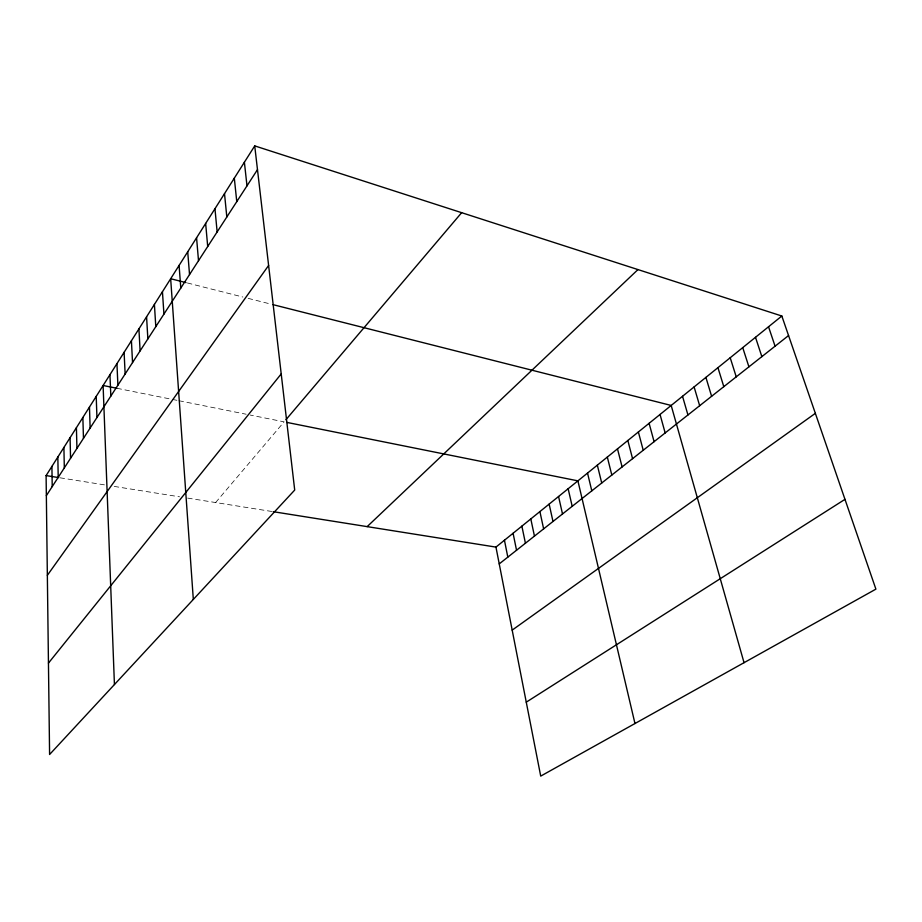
<?xml version="1.0" encoding="UTF-8"?>
<svg xmlns="http://www.w3.org/2000/svg" width="922" height="922" viewBox="0 0 922 922"><rect width="100%" height="100%" fill="white"/><g stroke="black" fill="none" stroke-linecap="round" stroke-linejoin="round"><path stroke-width="0.69" stroke-dasharray="4.61 3.46" d="M215.621 502.536L284.103 421.85L250.162 415.038M60.011 477.803L104.901 484.937M114.213 486.413L179.56 496.808M187.673 498.099L271.76 511.468M116.99 388.289L171.054 399.145M172.379 399.41L177.669 400.471M178.983 400.736L246.151 414.232M187.397 282.973L242.866 297.022M248.156 298.359L270.204 303.937"/><path stroke-width="1.38" d="M254.726 145.895L294.706 490.055L49.592 754.496L46.1 475.591L254.726 145.895L781.833 316.016L875.9 589.135L540.718 776.105L495.955 547.103L781.833 316.016M46.354 495.644L257.48 169.648M47.345 575.316L268.613 265.467M48.451 663.114L281.21 373.917M285.924 419.717L461.645 212.682M367.163 526.623L637.966 269.581M499.24 563.895L788.564 335.55M512.183 630.118L815.348 413.344M526.266 702.161L844.978 499.344M46.1 475.591L58.628 477.584M273.166 511.687L495.955 547.103M116.99 388.289L103.103 385.5L114.432 684.539M286.742 422.38L577.898 480.858L634.97 723.528M186.002 282.616L170.662 278.732L193.32 599.427M272.958 304.64L671.181 405.45L744.042 662.688M768.533 326.768L775.079 346.199M755.498 337.302L761.86 356.63M742.729 347.617L748.918 366.841M730.212 357.736L736.24 376.856M717.938 367.659L723.805 386.664M705.906 377.386L711.611 396.287M694.105 386.917L699.66 405.715M682.534 396.276L687.939 414.969M660.037 414.462L665.165 432.948M649.1 423.302L654.09 441.684M638.37 431.98L643.233 450.259M627.836 440.497L632.561 458.672M617.486 448.864L622.096 466.935M607.321 457.082L611.816 475.049M597.341 465.149L601.72 483.013M587.533 473.078L591.797 490.85M568.148 488.752L572.193 506.316M558.559 496.497L562.501 513.969M549.143 504.103L552.993 521.472M539.9 511.583L543.634 528.859M530.807 518.925L534.449 536.108M521.875 526.151L525.425 543.231M513.081 533.25L516.539 550.238M504.449 540.234L507.815 557.13M244.388 162.237L246.992 185.852M234.315 178.153L236.77 201.618M224.507 193.643L226.824 216.981M214.964 208.741L217.143 231.941M205.652 223.447L207.704 246.508M196.57 237.795L198.507 260.719M187.719 251.775L189.529 274.56M179.087 265.421L180.793 288.067M162.445 291.732L163.932 314.102M154.412 304.421L155.795 326.653M146.575 316.822L147.866 338.904M138.911 328.923L140.109 350.867M131.42 340.76L132.538 362.565M124.101 352.319L125.138 373.986M116.944 363.625L117.901 385.166M109.949 374.678L110.836 396.08M96.211 396.402L96.948 417.528M89.469 407.063L90.126 428.05M82.865 417.493L83.464 438.342M76.411 427.693L76.941 448.403M70.084 437.673L70.556 458.257M63.906 447.458L64.321 467.903M57.844 457.024L58.201 477.342M51.909 466.405L52.22 486.586"/></g></svg>
